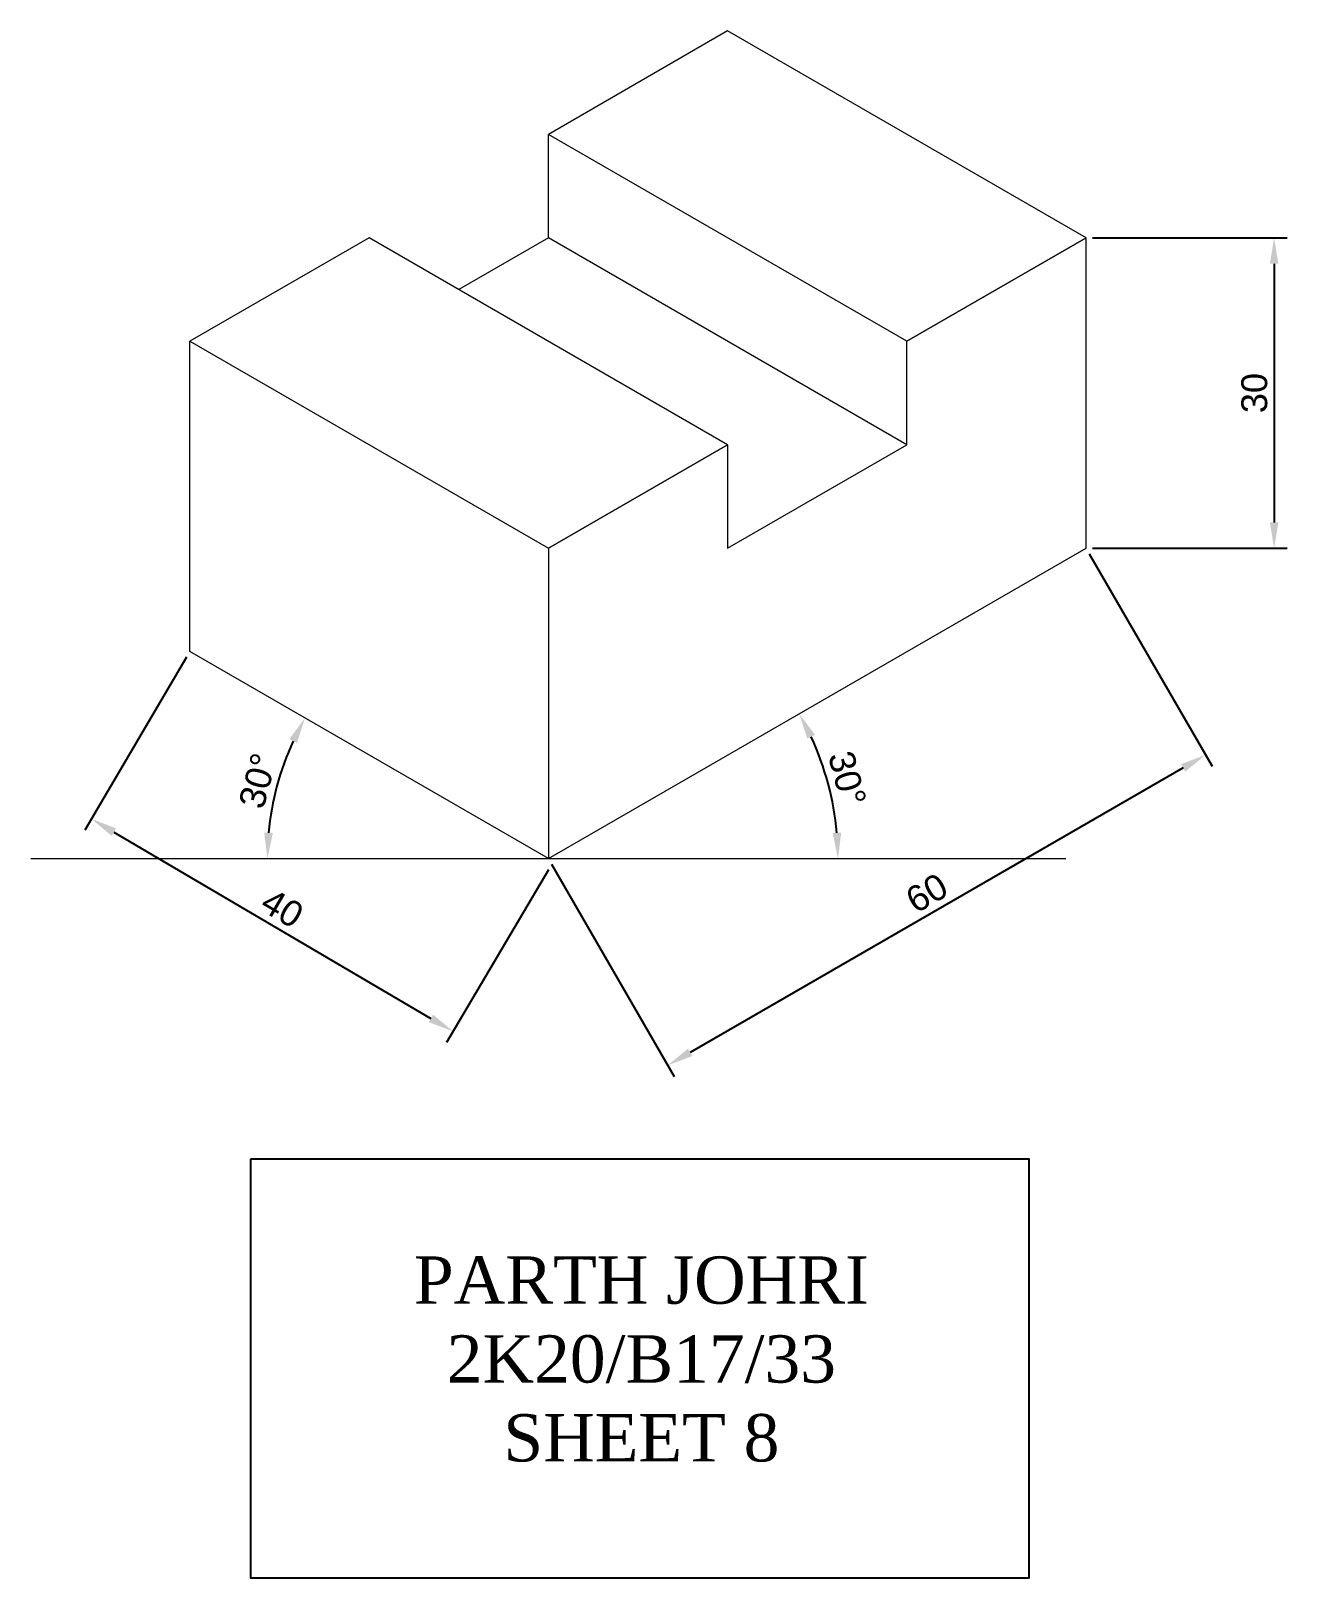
# Model space of a CAD drawing. Header units: millimetres. Extents: x 34 to 155, y -49 to 101.
import ezdxf

# ---------------------------------------------------------------- set-up
doc = ezdxf.new("R2010")
doc.units = ezdxf.units.MM
doc.styles.get("Standard").update_dxf_attribs({"font": 'Arial.ttf'})
doc.dimstyles.new('ISO-25', dxfattribs={"dimtxt": 2.5, "dimasz": 2.5, "dimexe": 1.25, "dimexo": 0.625, "dimtad": 1, "dimtxsty": 'Standard', "dimcen": 2.5, "dimadec": 0, "dimazin": 0, "dimtfac": 1, "dimtmove": 0, "dimatfit": 3, "dimfxl": 1, "dimarcsym": 0})

# ---------------------------------------------------------------- blocks, each defined once
blk = doc.blocks.new('*D1')
at = {"color": 0, "linetype": 'ByBlock', "lineweight": -2, "transparency": 16777216}
blk.add_arc((83.62, 20.56), 27.99, 5.1185, 24.8815, dxfattribs=at)
at = {"color": 0, "linetype": 'ByBlock', "transparency": 16777216}
for points in [[(108.65, 32.15), (109.39, 32.53), (107.86, 34.56)], [(111.92, 23.08), (111.09, 23.04), (111.61, 20.56)]]:
    blk.add_solid(points, dxfattribs=at)
at = {"layer": 'Defpoints', "color": 0, "linetype": 'ByBlock', "transparency": 16777216}
for p in [(135.58, 50.56), (111.19, 25.43), (33.62, 20.56), (83.62, 20.56), (133.62, 20.56)]:
    blk.add_point(p, dxfattribs=at)
at = {"color": 0, "linetype": 'ByBlock', "lineweight": 13, "transparency": 16777216, "insert": (112.5, 28.3), "char_height": 2.5, "attachment_point": 5, "rotation": 285}
blk.add_mtext('30°', dxfattribs=at)
blk = doc.blocks.new('*D2')
at = {"color": 0, "linetype": 'ByBlock', "lineweight": -2, "transparency": 16777216}
blk.add_arc((83.62, 20.56), 27.15, 155.2768, 174.7232, dxfattribs=at)
at = {"color": 0, "linetype": 'ByBlock', "transparency": 16777216}
for points in [[(58.58, 32.11), (59.32, 31.73), (60.1, 34.14)], [(57, 23.04), (56.16, 23.08), (56.47, 20.56)]]:
    blk.add_solid(points, dxfattribs=at)
at = {"layer": 'Defpoints', "color": 0, "linetype": 'ByBlock', "transparency": 16777216}
for p in [(48.98, 40.56), (58.1, 29.85), (33.62, 20.56), (83.62, 20.56), (133.62, 20.56)]:
    blk.add_point(p, dxfattribs=at)
at = {"color": 0, "linetype": 'ByBlock', "lineweight": 13, "transparency": 16777216, "insert": (55.55, 28.08), "char_height": 2.5, "attachment_point": 5, "rotation": 75}
blk.add_mtext('30°', dxfattribs=at)
blk = doc.blocks.new('*D3')
at = {"color": 0, "linetype": 'ByBlock', "lineweight": -2, "transparency": 16777216}
for p, q in [((135.89, 50.02), (147.75, 29.5)), ((144.96, 29.33), (97.32, 1.83)), ((83.93, 20.02), (95.78, -0.5))]:
    blk.add_line(p, q, dxfattribs=at)
at = {"color": 0, "linetype": 'ByBlock', "transparency": 16777216}
for points in [[(144.75, 29.69), (145.16, 28.97), (147.12, 30.58)], [(97.12, 2.19), (97.53, 1.47), (95.16, 0.58)]]:
    blk.add_solid(points, dxfattribs=at)
at = {"layer": 'Defpoints', "color": 0, "linetype": 'ByBlock', "transparency": 16777216}
for p in [(135.58, 50.56), (83.62, 20.56), (95.16, 0.58)]:
    blk.add_point(p, dxfattribs=at)
at = {"color": 0, "linetype": 'ByBlock', "lineweight": 13, "transparency": 16777216, "insert": (120.19, 17.23), "char_height": 2.5, "attachment_point": 5, "rotation": 30}
blk.add_mtext('60', dxfattribs=at)
blk = doc.blocks.new('*D4')
at = {"color": 0, "linetype": 'ByBlock', "lineweight": -2, "transparency": 16777216}
for p, q in [((136.21, 80.56), (155, 80.56)), ((153.75, 78.06), (153.75, 53.06)), ((136.21, 50.56), (155, 50.56))]:
    blk.add_line(p, q, dxfattribs=at)
at = {"color": 0, "linetype": 'ByBlock', "transparency": 16777216}
for points in [[(153.34, 78.06), (154.17, 78.06), (153.75, 80.56)], [(153.34, 53.06), (154.17, 53.06), (153.75, 50.56)]]:
    blk.add_solid(points, dxfattribs=at)
at = {"layer": 'Defpoints', "color": 0, "linetype": 'ByBlock', "transparency": 16777216}
for p in [(135.58, 80.56), (135.58, 50.56), (153.75, 50.56)]:
    blk.add_point(p, dxfattribs=at)
at = {"color": 0, "linetype": 'ByBlock', "lineweight": 13, "transparency": 16777216, "insert": (151.85, 65.56), "char_height": 2.5, "attachment_point": 5, "rotation": 90}
blk.add_mtext('30', dxfattribs=at)
blk = doc.blocks.new('*D5')
at = {"color": 0, "linetype": 'ByBlock', "lineweight": -2, "transparency": 16777216}
for p, q in [((48.66, 40.03), (38.84, 23.31)), ((41.63, 23.12), (72.27, 5.11)), ((83.62, 19.48), (73.79, 2.77))]:
    blk.add_line(p, q, dxfattribs=at)
at = {"color": 0, "linetype": 'ByBlock', "transparency": 16777216}
for points in [[(41.84, 23.48), (41.42, 22.76), (39.47, 24.39)], [(72.48, 5.47), (72.06, 4.75), (74.43, 3.85)]]:
    blk.add_solid(points, dxfattribs=at)
at = {"layer": 'Defpoints', "color": 0, "linetype": 'ByBlock', "transparency": 16777216}
for p in [(48.98, 40.56), (83.93, 20.02), (74.43, 3.85)]:
    blk.add_point(p, dxfattribs=at)
at = {"color": 0, "linetype": 'ByBlock', "lineweight": 13, "transparency": 16777216, "insert": (57.91, 15.76), "char_height": 2.5, "attachment_point": 5, "rotation": 329.5584}
blk.add_mtext('40', dxfattribs=at)

msp = doc.modelspace()

# ---------------------------------------------------------------- linework, layer by layer
at = {"color": 7, "linetype": 'ByBlock', "lineweight": 13}
for p, q in [((100.941, 100.564), (83.62, 90.564)), ((135.582, 80.564), (100.941, 100.564)), ((118.261, 70.564), (83.62, 90.564)), ((83.62, 80.564), (83.62, 90.564)), ((66.3, 80.564), (48.979, 70.564)), ((100.941, 60.564), (66.3, 80.564)), ((83.62, 80.564), (74.96, 75.564)), ((118.261, 60.564), (83.62, 80.564)), ((135.582, 80.564), (118.261, 70.564)), ((118.261, 70.564), (135.582, 80.564)), ((135.582, 50.564), (135.582, 80.564)), ((48.979, 40.564), (48.979, 70.564)), ((48.979, 70.564), (83.62, 50.564)), ((118.261, 60.564), (118.261, 70.564)), ((83.62, 50.564), (100.941, 60.564)), ((100.941, 60.564), (83.62, 50.564)), ((100.941, 60.564), (100.941, 50.564)), ((100.941, 50.564), (118.261, 60.564)), ((83.62, 20.564), (135.582, 50.564)), ((83.62, 50.564), (83.62, 20.564)), ((83.62, 20.564), (48.979, 40.564)), ((33.62, 20.564), (133.62, 20.564))]:
    msp.add_line(p, q, dxfattribs=at)
msp.add_lwpolyline([(54.88, -8.469), (130.036, -8.469), (130.036, -48.988), (54.88, -48.988)], close=True)

# ---------------------------------------------------------------- texts
at = {"insert": (13.343, -17.891), "char_height": 4.57427, "attachment_point": 1}
msp.add_mtext_dynamic_manual_height_columns('\\A1;\\pxqc,t24;{\\fTimes New Roman|b0|i0|c0|p0;PARTH JOHRI\\P2K20/B17/33\\PSHEET 8}', width=158.53143, gutter_width=22.871, heights=[0], dxfattribs=at)

# ---------------------------------------------------------------- dimensions: what is measured, and where the dimension line sits
at = {"color": 7, "linetype": 'ByBlock', "lineweight": 13}
for p1, p2, distance, picture, middle in [((135.582, 80.564), (135.582, 50.564), 18.17, '*D4', (151.849, 65.564)), ((135.582, 50.564), (83.62, 20.564), 23.078, '*D3', (120.189, 17.225))]:
    dim = msp.add_aligned_dim(p1=p1, p2=p2, distance=distance, dimstyle='ISO-25', dxfattribs=at)
    dim.commit()
    dim.dimension.update_dxf_attribs({"geometry": picture, "text_midpoint": middle})
for base, line2, picture, middle in [((111.189, 25.425), ((83.62, 20.564), (135.582, 50.564)), '*D1', (112.498, 28.302)), ((58.103, 29.852), ((83.62, 20.564), (48.979, 40.564)), '*D2', (55.553, 28.085))]:
    dim = msp.add_angular_dim_2l(base=base, line1=((33.62, 20.564), (133.62, 20.564)), line2=line2, dimstyle='ISO-25', dxfattribs=at)
    dim.commit()
    dim.dimension.update_dxf_attribs({"geometry": picture, "text_midpoint": middle})
dim = msp.add_aligned_dim(p1=(48.979, 40.564), p2=(83.933, 20.023), distance=-18.764, text='40', dimstyle='ISO-25', dxfattribs=at)
dim.commit()
dim.dimension.update_dxf_attribs({"geometry": '*D5', "text_midpoint": (57.913, 15.756)})

doc.saveas('drawing.dxf')
